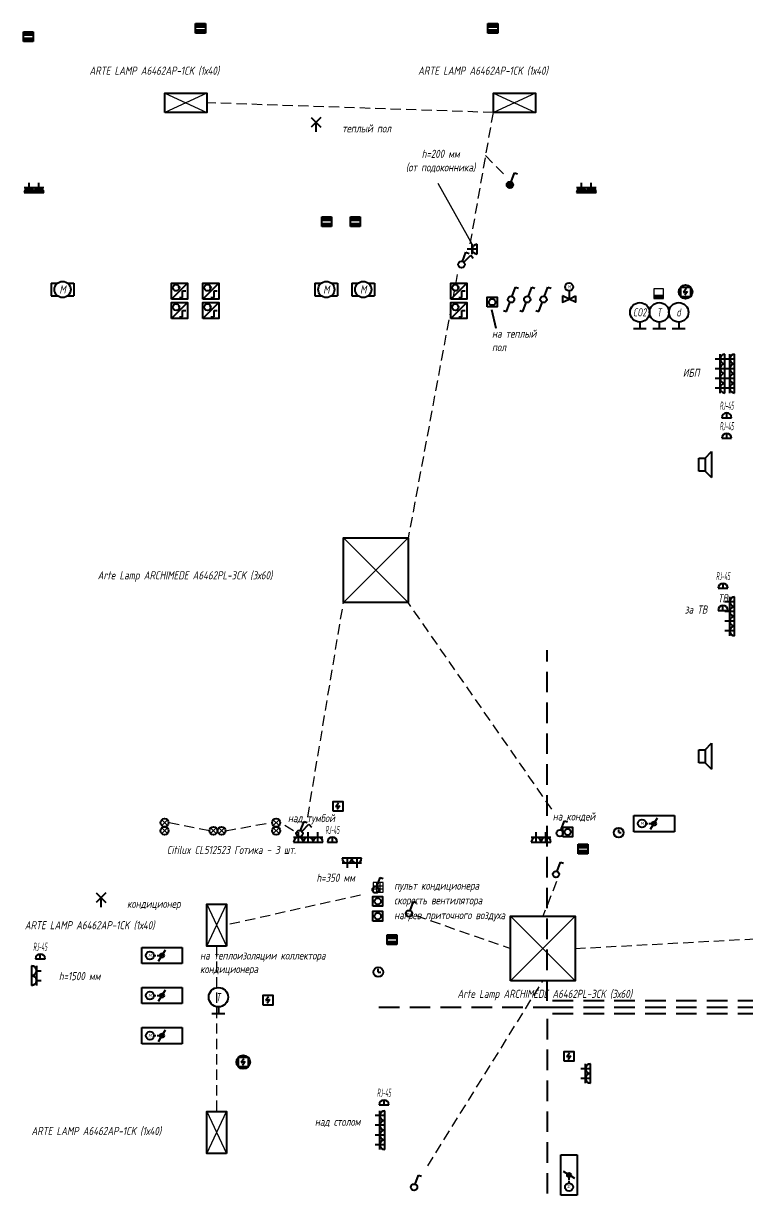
# Model space of a CAD drawing. Header units: millimetres. Extents: x 4401 to 32248, y -2196 to 17008.
# Drawn here: x 4401 to 8871, y 7588 to 14823 of the extents above; entities that cross this region are included whole.
import ezdxf
from ezdxf.enums import TextEntityAlignment as Align

# ---------------------------------------------------------------- set-up
doc = ezdxf.new("R2010")
doc.units = ezdxf.units.MM
doc.linetypes.add('DASHED', pattern=[19.05, 12.7, -6.35])
for name, color, linetype in [('02 Розетки', 7, 'Continuous'), ('03 Стационарное ЭО', 5, 'Continuous'), ('04 Освещение', 7, 'Continuous'), ('05 Слаботочка', 7, 'Continuous')]:
    doc.layers.add(name, color=color, linetype=linetype)
doc.styles.add('ГОСТ-ISOCPEUR', font='isocpeui.ttf', dxfattribs={"width": 0.8})

# ---------------------------------------------------------------- blocks, each defined once
blk = doc.blocks.new('розетка скрытая трехполюсная')
at = {"color": 0, "lineweight": -2}
for p, q in [((-1.5, 1.5), (1.5, 1.5)), ((-1.5, 0), (1.5, 0)), ((0, 0), (0, 3))]:
    blk.add_line(p, q, dxfattribs=at)
blk.add_arc((0, 0), 1.5, 0, 180, dxfattribs=at)
blk = doc.blocks.new('розетка скрытая трехполюсная IP54')
at = {"lineweight": -2}
h = blk.add_hatch(color=0, dxfattribs=at)
h.paths.add_polyline_path([(0, 0), (0, 1.5, 0.414214), (-1.5, 0)])
h.paths.add_polyline_path([(1.5, 0, 0.414214), (0, 1.5), (0, 0)])
at = {"color": 0, "lineweight": -2}
for p, q in [((-1.5, 1.5), (1.5, 1.5)), ((-1.5, 0), (1.5, 0)), ((0, 0), (0, 3))]:
    blk.add_line(p, q, dxfattribs=at)
blk.add_arc((0, 0), 1.5, 0, 180, dxfattribs=at)
blk = doc.blocks.new('стац. точка')
at = {"color": 0, "lineweight": -2}
for p, q in [((-1.5, 1.5), (1.5, -1.5)), ((1.5, 1.5), (-1.5, -1.5)), ((0, 0), (0, -3))]:
    blk.add_line(p, q, dxfattribs=at)
blk = doc.blocks.new('кнопка 1')
at = {"color": 0, "lineweight": -2}
for p, q in [((0.35, 0.94), (1.39, 3.78)), ((1.39, 3.78), (2.34, 3.45))]:
    blk.add_line(p, q, dxfattribs=at)
blk.add_circle((0, 0), 1, dxfattribs=at)
blk = doc.blocks.new('кнопка 2')
at = {"color": 0, "lineweight": -2}
for p, q in [((0.35, 0.94), (1.39, 3.78)), ((1.39, 3.78), (2.34, 3.45)), ((0.71, 0.71), (2.93, 2.93)), ((2.93, 2.93), (3.66, 2))]:
    blk.add_line(p, q, dxfattribs=at)
blk.add_circle((0, 0), 1, dxfattribs=at)
blk = doc.blocks.new('кнопка 1 открытая IP44')
at = {"lineweight": -2}
blk.add_hatch(color=0, dxfattribs=at).paths.add_polyline_path([(-1, 0, 1), (1, 0, 1)])
at = {"color": 0, "lineweight": -2}
for p, q in [((0.35, 0.94), (1.39, 3.78)), ((1.39, 3.78), (2.34, 3.45))]:
    blk.add_line(p, q, dxfattribs=at)
blk.add_circle((0, 0), 1, dxfattribs=at)
blk = doc.blocks.new('дроссель d100')
at = {"color": 0, "lineweight": -2}
for p, q in [((0, 0), (0, 100)), ((0, 100), (250, 100)), ((103.4, 14.7), (146.6, 85.3)), ((250, 100), (250, 0)), ((250, 0), (0, 0))]:
    blk.add_line(p, q, dxfattribs=at)
at = {"color": 0, "linetype": 'DASHED', "lineweight": -2}
blk.add_line((75, 50), (125, 50), dxfattribs=at)
at = {"color": 0, "lineweight": -2}
for centre, radius in [((50, 50), 25), ((125, 50), 12.5)]:
    blk.add_circle(centre, radius, dxfattribs=at)
at = {"color": 0, "lineweight": -2, "style": 'ГОСТ-ISOCPEUR', "width": 0.8}
blk.add_text('M', height=20, dxfattribs=at).set_placement((50, 50), align=Align.MIDDLE_CENTER)
blk = doc.blocks.new('электродвигатель')
at = {"color": 0, "lineweight": -2}
for p, q in [((0, 4), (0, 0)), ((0, 4), (2, 4)), ((5, 4), (7, 4)), ((7, 4), (7, 0)), ((0, 0), (2, 0)), ((5, 0), (7, 0))]:
    blk.add_line(p, q, dxfattribs=at)
blk.add_circle((3.5, 2), 2.5, dxfattribs=at)
at = {"color": 0, "lineweight": -2, "style": 'ГОСТ-ISOCPEUR', "width": 0.8}
blk.add_text('M', height=2.5, rotation=360, dxfattribs=at).set_placement((3.5, 2), align=Align.MIDDLE_CENTER)
blk = doc.blocks.new('энкодер')
at = {"color": 0, "lineweight": -2}
for p, q in [((0, 0), (5, 5)), ((2.43, 3.56), (2.2, 3.9)), ((2.43, 3.56), (2.66, 3.9)), ((2.48, 0.56), (3.48, 0.56)), ((3.48, 0.56), (3.48, 2.56)), ((3.48, 2.56), (4.48, 2.56))]:
    blk.add_line(p, q, dxfattribs=at)
blk.add_lwpolyline([(0, 0), (0, 5), (5, 5), (5, 0)], close=True, dxfattribs=at)
blk.add_circle((1.43, 3.56), 1, dxfattribs=at)
blk = doc.blocks.new('кнопка жалюзи')
at = {"color": 0, "lineweight": -2}
for p, q in [((0.35, 0.94), (1.39, 3.78)), ((1.39, 3.78), (2.34, 3.45)), ((-2.34, -3.45), (-1.39, -3.78)), ((-1.39, -3.78), (-0.35, -0.94))]:
    blk.add_line(p, q, dxfattribs=at)
blk.add_circle((0, 0), 1, dxfattribs=at)
blk = doc.blocks.new('датчик CO2')
at = {"color": 0, "lineweight": -2}
for p, q in [((-2, 0), (2, 0)), ((0, 2), (0, 0))]:
    blk.add_line(p, q, dxfattribs=at)
blk.add_circle((0, 5), 3, dxfattribs=at)
at = {"color": 0, "lineweight": -2, "style": 'ГОСТ-ISOCPEUR', "width": 0.6}
blk.add_text('CO2', height=2.5, rotation=360, dxfattribs=at).set_placement((-0.01, 5), align=Align.MIDDLE_CENTER)
blk = doc.blocks.new('датчик температуры')
at = {"color": 0, "lineweight": -2}
for p, q in [((-2, 0), (2, 0)), ((0, 2), (0, 0))]:
    blk.add_line(p, q, dxfattribs=at)
blk.add_circle((0, 5), 3, dxfattribs=at)
at = {"color": 0, "lineweight": -2, "style": 'ГОСТ-ISOCPEUR', "width": 0.6}
blk.add_text('T', height=2.5, rotation=360, dxfattribs=at).set_placement((-0.01, 5), align=Align.MIDDLE_CENTER)
blk = doc.blocks.new('датчик относительной влажности')
at = {"color": 0, "lineweight": -2}
for p, q in [((-2, 0), (2, 0)), ((0, 2), (0, 0))]:
    blk.add_line(p, q, dxfattribs=at)
blk.add_circle((0, 5), 3, dxfattribs=at)
at = {"color": 0, "lineweight": -2, "style": 'ГОСТ-ISOCPEUR', "width": 0.6}
blk.add_text('d', height=2.5, rotation=360, dxfattribs=at).set_placement((-0.01, 5), align=Align.MIDDLE_CENTER)
blk = doc.blocks.new('дымовой')
at = {"color": 0, "lineweight": -2}
for p, q in [((-1.3, 2.5), (-2.11, 1.35)), ((-2.11, 1.35), (-0.89, 1.65)), ((-0.89, 1.65), (-1.71, 0.5))]:
    blk.add_line(p, q, dxfattribs=at)
blk.add_lwpolyline([(-3, 0), (-3, 3), (0, 3), (0, 0)], close=True, dxfattribs=at)
blk = doc.blocks.new('розетка открытая трехполюсная')
at = {"color": 0, "lineweight": -2}
for p, q in [((-1.5, 1.5), (1.5, 1.5)), ((-1.5, 0), (1.5, 0)), ((0, 1.5), (0, 3))]:
    blk.add_line(p, q, dxfattribs=at)
blk.add_arc((0, 0), 1.5, 0, 180, dxfattribs=at)
blk = doc.blocks.new('розетка ТВ')
at = {"color": 0, "lineweight": -2}
for p, q in [((-1.5, 0), (1.5, 0)), ((0, 0), (0, 1.5))]:
    blk.add_line(p, q, dxfattribs=at)
blk.add_arc((0, 0), 1.5, 0, 180, dxfattribs=at)
at = {"color": 0, "lineweight": -2, "style": 'ГОСТ-ISOCPEUR', "width": 0.8}
blk.add_text('ТВ', height=2.5, dxfattribs=at).set_placement((0, 2.5), align=Align.CENTER)
blk = doc.blocks.new('розетка RJ-45')
at = {"color": 0, "lineweight": -2}
for p, q in [((-1.5, 0), (1.5, 0)), ((0, 0), (0, 1.5))]:
    blk.add_line(p, q, dxfattribs=at)
blk.add_arc((0, 0), 1.5, 0, 180, dxfattribs=at)
at = {"color": 0, "lineweight": -2, "style": 'ГОСТ-ISOCPEUR', "width": 0.4}
blk.add_text('RJ-45', height=2.5, dxfattribs=at).set_placement((0, 2.5), align=Align.CENTER)
blk = doc.blocks.new('часы')
at = {"color": 0, "lineweight": -2}
for q in [(9893.5, 982.52), (9894.25, 981.52)]:
    blk.add_line((9893.5, 981.52), q, dxfattribs=at)
blk.add_circle((9893.5, 981.52), 1.5, dxfattribs=at)
blk = doc.blocks.new('геркон')
at = {"lineweight": -2}
for points in [[(3, 2), (3, 3), (0, 3), (0, 2)], [(3, 0), (3, 1), (0, 1), (0, 0)]]:
    blk.add_hatch(color=0, dxfattribs=at).paths.add_polyline_path(points)
at = {"color": 0, "lineweight": -2}
for p, q in [((0, 0), (0, 3)), ((0, 3), (3, 3)), ((0, 2), (3, 2)), ((0, 1), (3, 1)), ((3, 0), (0, 0)), ((3, 3), (3, 0))]:
    blk.add_line(p, q, dxfattribs=at)
blk = doc.blocks.new('вентиль с электроприводом')
at = {"color": 0, "linetype": 'DASHED', "lineweight": -2}
blk.add_line((0, 2.5), (0, 0), dxfattribs=at)
at = {"color": 0, "lineweight": -2}
for points in [[(-2, 1), (-2, -1), (0, 0), (-2, 1)], [(2, 1), (2, -1), (0, 0), (2, 1)]]:
    blk.add_lwpolyline(points, dxfattribs=at)
blk.add_circle((0, 3.75), 1.25, dxfattribs=at)
at = {"color": 0, "lineweight": -2, "style": 'ГОСТ-ISOCPEUR', "width": 0.8}
blk.add_text('M', height=1, rotation=360, dxfattribs=at).set_placement((0, 3.75), align=Align.MIDDLE_CENTER)
blk = doc.blocks.new('громкоговоритель')
at = {"color": 0, "lineweight": -2}
for p, q in [((2, 2), (4, 4)), ((4, 4), (4, -4)), ((0, -2), (0, 2)), ((0, 2), (2, 2)), ((2, 2), (2, -2)), ((2, -2), (0, -2)), ((2, -2), (4, -4))]:
    blk.add_line(p, q, dxfattribs=at)
blk = doc.blocks.new('клавиатура ОС')
at = {"color": 0}
for p, q in [((0, 2), (3, 2)), ((0, 1), (3, 1)), ((1, 3), (1, 0)), ((2, 3), (2, 0))]:
    blk.add_line(p, q, dxfattribs=at)
blk.add_lwpolyline([(0, 0), (3, 0), (3, 3), (0, 3)], close=True, dxfattribs=at)
blk = doc.blocks.new('регулятор')
at = {"color": 0, "lineweight": -2}
blk.add_lwpolyline([(-1.5, -1.5), (-1.5, 1.5), (1.5, 1.5), (1.5, -1.5)], close=True, dxfattribs=at)
blk.add_circle((0, 0), 1, dxfattribs=at)
blk = doc.blocks.new('шкаф')
blk.add_hatch(color=256).paths.add_polyline_path([(3, 0), (3, 1), (0, 1), (0, 0)])
blk.add_line((0, 1), (3, 1))
blk.add_lwpolyline([(0, 0), (3, 0), (3, 3), (0, 3)], close=True)

msp = doc.modelspace()

# ---------------------------------------------------------------- linework, layer by layer
at = {"layer": '02 Розетки', "linetype": 'Continuous'}
msp.add_line((7171.2, 13460.1), (6961.3, 13835.5), dxfattribs=at)
at = {"layer": '04 Освещение', "color": 3}
for p, q in [((5533.1, 14393.5), (5273.1, 14273.5)), ((5273.1, 14393.5), (5533.1, 14273.5)), ((7302.1, 14393.5), (7562.1, 14273.5)), ((7562.1, 14393.5), (7302.1, 14273.5)), ((6376.3, 11648.4), (6776.3, 11248.4)), ((6776.3, 11648.4), (6376.3, 11248.4)), ((5289.7, 9871.9), (5254.4, 9907.3)), ((5254.4, 9871.9), (5289.7, 9907.3)), ((5289.7, 9821.9), (5254.4, 9857.3)), ((5254.4, 9821.9), (5289.7, 9857.3)), ((5591.5, 9821.9), (5556.1, 9857.3)), ((5556.1, 9821.9), (5591.5, 9857.3)), ((5641.5, 9821.9), (5606.1, 9857.3)), ((5606.1, 9821.9), (5641.5, 9857.3)), ((5978.7, 9871.9), (5943.3, 9907.3)), ((5943.3, 9871.9), (5978.7, 9907.3)), ((5978.7, 9821.9), (5943.3, 9857.3)), ((5943.3, 9821.9), (5978.7, 9857.3)), ((5533.7, 9387.2), (5653.7, 9127.2)), ((5533.7, 9127.2), (5653.7, 9387.2)), ((7407.4, 9312.9), (7807.4, 8912.9)), ((7807.4, 9312.9), (7407.4, 8912.9)), ((5533.7, 8106.7), (5653.7, 7846.7)), ((5533.7, 7846.7), (5653.7, 8106.7))]:
    msp.add_line(p, q, dxfattribs=at)
at = {"layer": '04 Освещение', "color": 3, "linetype": 'DASHED', "ltscale": 5}
for p, q in [((7302.1, 14273.5), (5533.1, 14333.5)), ((7159.5, 13461.9), (7302.1, 14273.5)), ((7364.7, 13895.6), (7247.8, 14012.5)), ((7078.9, 13274), (6776.3, 11648.4)), ((6155.7, 9924.5), (6376.3, 11248.4)), ((7662.4, 9972.1), (6776.3, 11248.4)), ((5548.8, 9839.6), (5297, 9889.6)), ((5648.8, 9839.6), (5936.1, 9891.5)), ((6068.4, 9838.6), (5986, 9889.6)), ((7692.7, 9526.2), (7607.4, 9312.9)), ((6481.3, 9442.3), (5653.7, 9257.2)), ((7807.4, 9112.9), (11941.9, 9336.5)), ((6822.8, 9317), (7407.4, 9112.9)), ((5593.7, 9127.2), (5593.7, 8106.7)), ((6896.4, 7770.8), (7607.4, 8912.9))]:
    msp.add_line(p, q, dxfattribs=at)
at = {"layer": '04 Освещение', "color": 3, "lineweight": 40}
for points in [[(5273.1, 14273.5), (5273.1, 14393.5), (5533.1, 14393.5), (5533.1, 14273.5)], [(7302.1, 14273.5), (7302.1, 14393.5), (7562.1, 14393.5), (7562.1, 14273.5)], [(6376.3, 11248.4), (6376.3, 11648.4), (6776.3, 11648.4), (6776.3, 11248.4)], [(5653.7, 9127.2), (5533.7, 9127.2), (5533.7, 9387.2), (5653.7, 9387.2)], [(7407.4, 8912.9), (7407.4, 9312.9), (7807.4, 9312.9), (7807.4, 8912.9)], [(5653.7, 7846.7), (5533.7, 7846.7), (5533.7, 8106.7), (5653.7, 8106.7)]]:
    msp.add_lwpolyline(points, close=True, dxfattribs=at)
for centre in [(5272, 9889.6), (5961, 9889.6), (5272, 9839.6), (5573.8, 9839.6), (5623.8, 9839.6), (5961, 9839.6)]:
    msp.add_circle(centre, 25, dxfattribs=at)
at = {"layer": '05 Слаботочка', "lineweight": 40}
msp.add_line((7320, 12940.4), (7292, 13055.1), dxfattribs=at)
at = {"layer": '05 Слаботочка', "linetype": 'DASHED', "lineweight": 40, "ltscale": 10}
for points in [[(13128.5, 8789.7), (7634.7, 8789.7), (7634.7, 10953.6)], [(13128.5, 8749.7), (7674.7, 8749.7), (6536.9, 8749.7)]]:
    msp.add_lwpolyline(points, dxfattribs=at)
at = {"layer": '05 Слаботочка', "linetype": 'DASHED', "lineweight": 40, "ltscale": 10, "flags": 128}
msp.add_lwpolyline([(13128.5, 8709.7), (7634.7, 8709.7), (7634.7, 6472.8)], dxfattribs=at)
at = {"layer": '05 Слаботочка', "color": 1, "lineweight": 40}
for centre in [(8488.9, 13166.4), (5757.8, 8411.6)]:
    msp.add_circle(centre, 42.4, dxfattribs=at)

# ---------------------------------------------------------------- block references
at = {"layer": '02 Розетки', "color": 1, "lineweight": 40, "xscale": 20, "yscale": 20, "zscale": 20}
for p in [(4436.2, 13780.1), (4496.2, 13780.1), (7846.2, 13780.1), (7906.2, 13780.1)]:
    msp.add_blockref('розетка скрытая трехполюсная IP54', p, dxfattribs=at)
for name, p, rotation in [('розетка скрытая трехполюсная', (7201.2, 13430.1), 90), ('розетка скрытая трехполюсная', (8731.2, 12751.9), 89.99999999999999), ('розетка скрытая трехполюсная', (8791.2, 12751.9), 89.99999999999999), ('розетка скрытая трехполюсная', (8731.2, 12691.9), 89.99999999999999), ('розетка скрытая трехполюсная', (8791.2, 12691.9), 89.99999999999999), ('розетка скрытая трехполюсная', (8731.2, 12631.9), 89.99999999999999), ('розетка скрытая трехполюсная', (8731.2, 12571.9), 89.99999999999999), ('розетка скрытая трехполюсная', (8791.2, 12631.9), 89.99999999999999), ('розетка скрытая трехполюсная', (8791.2, 12571.9), 89.99999999999999), ('розетка скрытая трехполюсная', (8791.2, 11253.4), 89.99999999999999), ('розетка скрытая трехполюсная', (8791.2, 11193.4), 89.99999999999999), ('розетка скрытая трехполюсная', (8791.2, 11133.4), 89.99999999999999), ('розетка скрытая трехполюсная', (8791.2, 11073.4), 89.99999999999999), ('розетка скрытая трехполюсная', (6098.8, 9770.1), 360), ('розетка скрытая трехполюсная', (6158.8, 9770.1), 360), ('розетка скрытая трехполюсная', (6218.8, 9770.1), 360), ('розетка скрытая трехполюсная', (7566.1, 9770.1), 360), ('розетка скрытая трехполюсная', (7626.1, 9770.1), 360), ('розетка скрытая трехполюсная', (6398.8, 9670.1), 180), ('розетка скрытая трехполюсная', (6458.8, 9670.1), 180), ('розетка открытая трехполюсная', (4451.2, 8975.5), 270), ('розетка открытая трехполюсная', (4451.2, 8915.5), 270), ('розетка скрытая трехполюсная', (7901.2, 8371.1), 89.99999999999999), ('розетка скрытая трехполюсная', (7901.2, 8311.1), 89.99999999999999), ('розетка скрытая трехполюсная', (6631.2, 8081.4), 89.99999999999999), ('розетка скрытая трехполюсная', (6631.2, 8021.4), 89.99999999999999), ('розетка скрытая трехполюсная', (6631.2, 7961.4), 89.99999999999999), ('розетка скрытая трехполюсная', (6631.2, 7901.4), 89.99999999999999)]:
    msp.add_blockref(name, p, dxfattribs=dict(at, rotation=rotation))
at = {"layer": '03 Стационарное ЭО', "lineweight": 40, "xscale": 20, "yscale": 20, "zscale": 20}
for p in [(6206.7, 14213.8), (4878.9, 9427.3)]:
    msp.add_blockref('стац. точка', p, dxfattribs=at)
at = {"layer": '04 Освещение', "color": 3, "lineweight": 40, "xscale": 20, "yscale": 20, "zscale": 20}
for name, p in [('кнопка 1 открытая IP44', (7404.5, 13826.6)), ('кнопка 2', (7104.9, 13335.1)), ('кнопка 2', (6105.1, 9821.9)), ('кнопка 1', (7712.3, 9824.9)), ('кнопка 1', (7688.6, 9570.8)), ('кнопка 1', (6575.1, 9475.7)), ('кнопка 1', (6781.1, 9328.4)), ('кнопка 1', (6812.3, 7639))]:
    msp.add_blockref(name, p, dxfattribs=at)
at = {"layer": '05 Слаботочка', "lineweight": 40, "xscale": 20, "yscale": 20, "zscale": 20}
for name, p in [('геркон', (4400.8, 14712.3)), ('геркон', (5463.8, 14763.4)), ('геркон', (7268.7, 14763.4)), ('геркон', (6242.7, 13569)), ('геркон', (6419.9, 13569)), ('электродвигатель', (4572.4, 13141)), ('энкодер', (5314.2, 13121)), ('энкодер', (5508, 13121)), ('электродвигатель', (6200.7, 13141)), ('электродвигатель', (6428.7, 13141)), ('энкодер', (7038.6, 13121)), ('кнопка жалюзи', (7411.2, 13120.2)), ('кнопка жалюзи', (7511.2, 13120.2)), ('кнопка жалюзи', (7611.2, 13120.2)), ('шкаф', (8292.8, 13125.3)), ('энкодер', (5314.2, 13001)), ('энкодер', (5508, 13001)), ('энкодер', (7038.6, 13001)), ('регулятор', (7294.4, 13103.5)), ('датчик CO2', (8206.2, 12940.1)), ('датчик температуры', (8326.2, 12940.1)), ('датчик относительной влажности', (8446.2, 12940.1)), ('громкоговоритель', (8569.4, 12100.1)), ('громкоговоритель', (8569.4, 10300.1)), ('регулятор', (7760.6, 9832.1)), ('геркон', (7825.4, 9697)), ('регулятор', (6587.8, 9404.3)), ('регулятор', (6587.8, 9312.6)), ('геркон', (6646.5, 9137)), ('датчик температуры', (5604.4, 8712.3))]:
    msp.add_blockref(name, p, dxfattribs=at)
at = {"layer": '05 Слаботочка', "color": 2, "lineweight": 40, "xscale": 20, "yscale": 20, "zscale": 20}
msp.add_blockref('вентиль с электроприводом', (7769.5, 13122), dxfattribs=at)
at = {"layer": '05 Слаботочка', "color": 1, "lineweight": 40, "xscale": 20, "yscale": 20, "zscale": 20}
for p in [(8518.9, 13136.4), (6372.2, 9960.3), (5939.9, 8764.1), (7798.2, 8416.5), (5787.8, 8381.6)]:
    msp.add_blockref('дымовой', p, dxfattribs=at)
at = {"layer": '05 Слаботочка', "color": 6, "lineweight": 40, "xscale": 20, "yscale": 20, "zscale": 20}
for name, p in [('розетка RJ-45', (8742.6, 12389.1)), ('розетка RJ-45', (8742.6, 12262.4)), ('розетка RJ-45', (8720.2, 11336.9)), ('розетка ТВ', (8719.4, 11200.1)), ('розетка RJ-45', (6308.2, 9770.1)), ('розетка RJ-45', (4504.5, 9048.9)), ('розетка RJ-45', (6627, 8147.6))]:
    msp.add_blockref(name, p, dxfattribs=at)
at = {"layer": '05 Слаботочка', "lineweight": 40}
msp.add_blockref('дроссель d100', (8169.2, 9834.1), dxfattribs=at)
at = {"layer": '05 Слаботочка', "color": 5, "lineweight": 40, "xscale": 20, "yscale": 20, "zscale": 20}
for p in [(-189794.3, -9802.4), (-191278.5, -10663.3)]:
    msp.add_blockref('часы', p, dxfattribs=at)
at = {"layer": '05 Слаботочка', "xscale": 20, "yscale": 20, "zscale": 20}
msp.add_blockref('клавиатура ОС', (6560.7, 9460.6), dxfattribs=at)
at = {"layer": '05 Слаботочка', "lineweight": 40}
for p, rotation in [((5131.4, 9019.6), 360), ((5131.4, 8772.4), 360), ((5131.4, 8525.1), 360), ((7819.2, 7590.1), 90)]:
    msp.add_blockref('дроссель d100', p, dxfattribs=dict(at, rotation=rotation))

# ---------------------------------------------------------------- texts
at = {"layer": '02 Розетки', "linetype": 'Continuous', "char_height": 50, "attachment_point": 5, "style": 'ГОСТ-ISOCPEUR'}
for s, width, gutter_width, insert in [('{\\pxqc;h=200 мм\\P(от подоконника)}', 1391.503, 1073.2, (6976.6, 13972.9)), ('{\\pxqc;ИБП}', 1073.174, 1073.2, (8523.2, 12666.8)), ('{\\pxqc;за ТВ}', 957.621, 957.6, (8553.3, 11205.3)), ('{\\pxqc;над тумбой}', 957.621, 957.6, (6178.7, 9910.9)), ('{\\pxqc;h=350 мм}', 1073.174, 1073.2, (6328.5, 9549.6)), ('{\\pxqc;h=1500 мм}', 1073.174, 1073.2, (4747.7, 8942.2)), ('{\\pxqc;над столом}', 957.621, 957.6, (6340.5, 8039.6))]:
    msp.add_mtext_dynamic_manual_height_columns(s, width=width, gutter_width=gutter_width, heights=[446.2], dxfattribs=dict(at, insert=insert))
at = {"layer": '03 Стационарное ЭО', "color": 7, "linetype": 'Continuous', "style": 'ГОСТ-ISOCPEUR', "width": 0.8}
for s, p in [('теплый пол', (6368.4, 14150.4)), ('кондиционер', (5040.5, 9363.9))]:
    msp.add_text(s, height=50, dxfattribs=at).set_placement(p)
at = {"layer": '04 Освещение', "color": 3, "style": 'ГОСТ-ISOCPEUR', "width": 0.8}
for s, p in [('ARTE LAMP A6462AP-1CK (1х40)', (4808.4, 14506.9)), ('ARTE LAMP A6462AP-1CK (1х40)', (6837.5, 14506.9)), ('Arte Lamp ARCHIMEDE A6462PL-3CK (3х60)', (4859.3, 11391.8)), ('Citilux CL512523 Готика - 3 шт.', (5285.9, 9696.5)), ('ARTE LAMP A6462AP-1CK (1х40)', (4409.3, 9231.7)), ('Arte Lamp ARCHIMEDE A6462PL-3CK (3х60)', (7079.9, 8808.1)), ('ARTE LAMP A6462AP-1CK (1х40)', (4450.1, 7961.5))]:
    msp.add_text(s, height=50, dxfattribs=at).set_placement(p)
at = {"layer": '05 Слаботочка', "char_height": 50, "attachment_point": 1, "style": 'ГОСТ-ISOCPEUR'}
for s, insert, width in [('{на теплый пол}', (7293.6, 12933.5), 356.906), ('{на кондей}', (7668.4, 9953), 356.906), ('{пульт кондиционера}', (6689.7, 9526.1), 905.919), ('{скорость вентилятора}', (6689.7, 9435.6), 905.919), ('{нагрев приточного воздуха}', (6689.7, 9343.9), 905.919), ('{на теплоизоляции коллектора кондиционера}', (5491.2, 9094.7), 905.919)]:
    msp.add_mtext(s, dxfattribs=dict(at, insert=insert, width=width))

doc.saveas('drawing.dxf')
